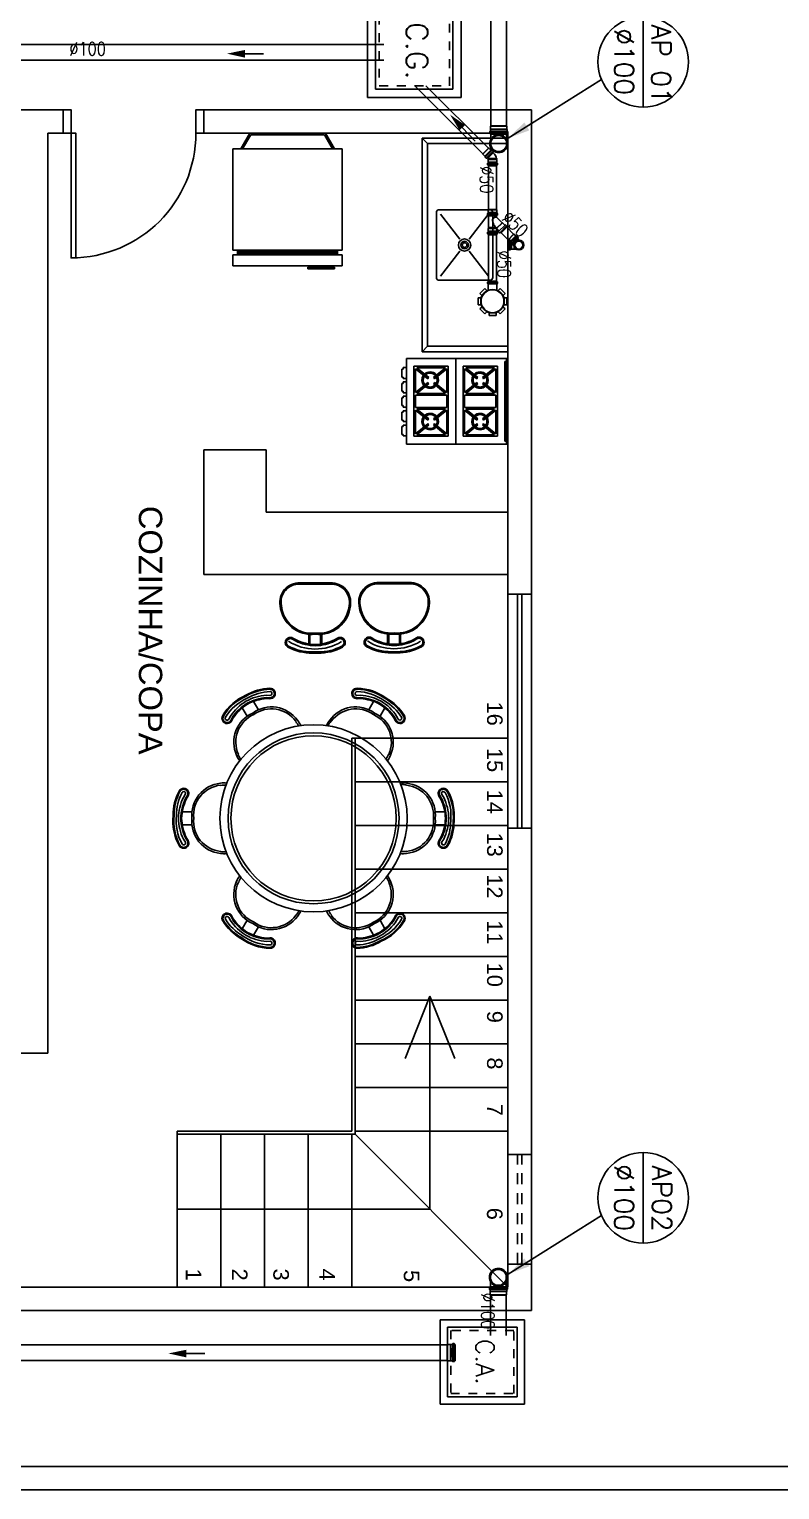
# Model space of a CAD drawing. Header units: millimetres. Extents: x 5512 to 5596, y 903 to 1082.
# Drawn here: x 5544.85 to 5553.31, y 1055.5 to 1071.98 of the extents above; entities that cross this region are included whole.
import ezdxf
from ezdxf.enums import TextEntityAlignment as Align

# ---------------------------------------------------------------- set-up
doc = ezdxf.new("R2010")
doc.units = ezdxf.units.MM
doc.linetypes.add('HIDDEN', pattern=[0.375, 0.25, -0.125])
doc.linetypes.add('HIDDEN2', pattern=[0.1875, 0.125, -0.0625])
for name, color, linetype in [('0-COTAS', 8, 'Continuous'), ('A-PEN-C', 4, 'Continuous'), ('HIDROGRAFIA', 4, 'Continuous'), ('MOVEIS', 7, 'Continuous'), ('Texto-Tubos', 7, 'Continuous'), ('TigreCad', 3, 'Continuous'), ('Tinterno', 9, 'Continuous'), ('TUBOS_ESGOTO', 5, 'Continuous'), ('TUBULAÇÃO_ESGOTO', 5, 'Continuous')]:
    doc.layers.add(name, color=color, linetype=linetype)
doc.styles.add('CARIMBO_DADOS', font='arial.ttf', dxfattribs={"height": 0.1})
doc.styles.add('R80', font='simplex.shx', dxfattribs={"height": 12})
doc.styles.add('REG60', font='romans.shx', dxfattribs={"width": 0.8, "height": 0.15})
doc.styles.add('ROMANS', font='romans__.ttf', dxfattribs={"height": 0.1})

# ---------------------------------------------------------------- blocks, each defined once
blk = doc.blocks.new('MESA2')
at = {"layer": 'MOVEIS'}
for p, q in [((-0.0418, 0.7797), (-0.0418, 0.8415)), ((0.0418, 0.7797), (0.0418, 0.8415)), ((-0.6961, 0.3536), (-0.7497, 0.3846)), ((-0.6543, 0.426), (-0.7079, 0.457)), ((0.6543, 0.426), (0.7079, 0.457)), ((0.6961, 0.3536), (0.7497, 0.3846)), ((-0.6961, -0.3536), (-0.7497, -0.3846)), ((0.6961, -0.3536), (0.7497, -0.3846)), ((-0.6543, -0.426), (-0.7079, -0.457)), ((0.6543, -0.426), (0.7079, -0.457)), ((-0.0418, -0.7797), (-0.0418, -0.8415)), ((0.0418, -0.7797), (0.0418, -0.8415))]:
    blk.add_line(p, q, dxfattribs=at)
for points in [[(0.1401, 0.8049, 1.05486), (0.175, 0.8616, 0.155268), (-0.0182, 0.9003, 0.126461), (-0.175, 0.8616, 1.05486), (-0.1401, 0.8049), (-0.123, 0.8157, -0.10861), (0, 0.8454, -0.10861), (0.123, 0.8157), (0.1426, 0.8034)], [(-0.6271, 0.5238, 1.05486), (-0.6586, 0.5823, 0.155268), (-0.7888, 0.4343, 0.126461), (-0.8336, 0.2792, 1.05486), (-0.7671, 0.2812), (-0.7679, 0.3013, -0.10861), (-0.7321, 0.4227, -0.10861), (-0.6449, 0.5144), (-0.6244, 0.5252)], [(0.7671, 0.2812, 1.05486), (0.8336, 0.2792, 0.155268), (0.7705, 0.4659, 0.126461), (0.6586, 0.5823, 1.05486), (0.6271, 0.5238), (0.6449, 0.5144, -0.10861), (0.7321, 0.4227, -0.10861), (0.7679, 0.3013), (0.767, 0.2782)], [(-0.7671, -0.2812, 1.05486), (-0.8336, -0.2792, 0.155268), (-0.7705, -0.4659, 0.126461), (-0.6586, -0.5823, 1.05486), (-0.6271, -0.5238), (-0.6449, -0.5144, -0.10861), (-0.7321, -0.4227, -0.10861), (-0.7679, -0.3013), (-0.767, -0.2782)], [(0.6271, -0.5238, 1.05486), (0.6586, -0.5823, 0.155268), (0.7888, -0.4343, 0.126461), (0.8336, -0.2792, 1.05486), (0.7671, -0.2812), (0.7679, -0.3013, -0.10861), (0.7321, -0.4227, -0.10861), (0.6449, -0.5144), (0.6244, -0.5252)], [(-0.1401, -0.8049, 1.05486), (-0.175, -0.8616, 0.155268), (0.0182, -0.9003, 0.126461), (0.175, -0.8616, 1.05486), (0.1401, -0.8049), (0.123, -0.8157, -0.10861), (0, -0.8454, -0.10861), (-0.123, -0.8157), (-0.1426, -0.8034)]]:
    blk.add_lwpolyline(points, format="xyb", dxfattribs=at)
for points in [[(0.1456, 0.8085, 1.00688), (0.1721, 0.8563, 0.155572), (-0.0179, 0.8943, 0.126733), (-0.1722, 0.8563, 1.05699), (-0.1434, 0.8099), (-0.1259, 0.8209, -0.108986), (0, 0.8514, -0.108986), (0.1259, 0.8209)], [(0.1534, 0.8216, 0.996324), (0.1648, 0.843, 0.156413), (-0.0172, 0.879, 0.127467), (-0.1649, 0.8429, 1.068465), (-0.1519, 0.8226), (-0.1334, 0.8342, -0.109896), (0, 0.8666, -0.109896), (0.1334, 0.8342)], [(-0.6273, 0.5304, 1.00688), (-0.6555, 0.5772, 0.155572), (-0.7835, 0.4316, 0.126733), (-0.8277, 0.2791, 1.05699), (-0.7731, 0.2808), (-0.7739, 0.3014, -0.108986), (-0.7373, 0.4257, -0.108986), (-0.6479, 0.5195)], [(-0.6349, 0.5436, 0.996324), (-0.6476, 0.5642, 0.156413), (-0.7699, 0.4247, 0.127467), (-0.8124, 0.2787, 1.068465), (-0.7883, 0.2798), (-0.7891, 0.3016, -0.109896), (-0.7505, 0.4333, -0.109896), (-0.6558, 0.5326)], [(0.773, 0.2781, 1.00688), (0.8277, 0.2791, 0.155572), (0.7655, 0.4627, 0.126733), (0.6555, 0.5773, 1.05699), (0.6297, 0.5291), (0.6479, 0.5195, -0.108986), (0.7373, 0.4257, -0.108986), (0.7739, 0.3014)], [(0.7882, 0.278, 0.996324), (0.8124, 0.2788, 0.156413), (0.7527, 0.4544, 0.127467), (0.6475, 0.5643, 1.068465), (0.6364, 0.5428), (0.6558, 0.5326, -0.109896), (0.7505, 0.4333, -0.109896), (0.7891, 0.3016)], [(-0.773, -0.2781, 1.00688), (-0.8277, -0.2791, 0.155572), (-0.7655, -0.4627, 0.126733), (-0.6555, -0.5773, 1.05699), (-0.6297, -0.5291), (-0.6479, -0.5195, -0.108986), (-0.7373, -0.4257, -0.108986), (-0.7739, -0.3014)], [(-0.7882, -0.278, 0.996324), (-0.8124, -0.2788, 0.156413), (-0.7527, -0.4544, 0.127467), (-0.6475, -0.5643, 1.068465), (-0.6364, -0.5428), (-0.6558, -0.5326, -0.109896), (-0.7505, -0.4333, -0.109896), (-0.7891, -0.3016)], [(0.6273, -0.5304, 1.00688), (0.6555, -0.5772, 0.155572), (0.7835, -0.4316, 0.126733), (0.8277, -0.2791, 1.05699), (0.7731, -0.2808), (0.7739, -0.3014, -0.108986), (0.7373, -0.4257, -0.108986), (0.6479, -0.5195)], [(0.6349, -0.5436, 0.996324), (0.6476, -0.5642, 0.156413), (0.7699, -0.4247, 0.127467), (0.8124, -0.2787, 1.068465), (0.7883, -0.2798), (0.7891, -0.3016, -0.109896), (0.7505, -0.4333, -0.109896), (0.6558, -0.5326)], [(-0.1456, -0.8085, 1.00688), (-0.1721, -0.8563, 0.155572), (0.0179, -0.8943, 0.126733), (0.1722, -0.8563, 1.05699), (0.1434, -0.8099), (0.1259, -0.8209, -0.108986), (0, -0.8514, -0.108986), (-0.1259, -0.8209)], [(-0.1534, -0.8216, 0.996324), (-0.1648, -0.843, 0.156413), (0.0172, -0.879, 0.127467), (0.1649, -0.8429, 1.068465), (0.1519, -0.8226), (0.1334, -0.8342, -0.109896), (0, -0.8666, -0.109896), (-0.1334, -0.8342)]]:
    blk.add_lwpolyline(points, format="xyb", close=True, dxfattribs=at)
for radius in [0.6, 0.5481, 0.5297]:
    blk.add_circle((0, 0), radius, dxfattribs=at)
for centre, radius, start, end in [((-0.0213, 0.576), 0.2047, 84.01851, 174.18906), ((-0.0197, 0.5751), 0.1939, 84.38193, 173.9852), ((0.019, 0.5747), 0.1944, 6.1053, 95.8465), ((0.0213, 0.576), 0.2047, 5.81094, 95.98149), ((-0.1025, 0.574), 0.1246, 169.51205, 188.36322), ((-0.1025, 0.574), 0.1101, 169.51205, 188.36322), ((0.1025, 0.574), 0.1134, 351.63678, 10.48795), ((0.1025, 0.574), 0.1246, 351.63678, 10.48795), ((-0.4881, 0.3065), 0.2047, 65.81094, 155.98149), ((-0.4882, 0.3039), 0.1944, 66.1053, 155.8465), ((-0.4459, 0.3758), 0.1134, 51.63678, 70.48795), ((-0.4459, 0.3758), 0.1246, 51.63678, 70.48795), ((0.4459, 0.3758), 0.1246, 109.51205, 128.36322), ((0.4459, 0.3758), 0.1101, 109.51205, 128.36322), ((0.4881, 0.3065), 0.2047, 24.01851, 114.18906), ((0.4882, 0.3047), 0.1939, 24.38193, 113.9852), ((-0.5095, 0.2695), 0.2047, 144.01851, 234.18906), ((-0.5079, 0.2705), 0.1939, 144.38193, 233.9852), ((0.5073, 0.2709), 0.1944, 306.1053, 35.8465), ((0.5095, 0.2695), 0.2047, 305.81094, 35.98149), ((-0.5484, 0.1982), 0.1246, 229.51205, 248.36322), ((-0.5484, 0.1982), 0.1101, 229.51205, 248.36322), ((0.5484, 0.1982), 0.1134, 291.63678, 310.48795), ((0.5484, 0.1982), 0.1246, 291.63678, 310.48795), ((-0.5484, -0.1982), 0.1246, 111.63678, 130.48795), ((-0.5484, -0.1982), 0.1134, 111.63678, 130.48795), ((0.5484, -0.1982), 0.1246, 49.51205, 68.36322), ((-0.5095, -0.2695), 0.2047, 125.81094, 215.98149), ((-0.5073, -0.2709), 0.1944, 126.1053, 215.8465), ((0.5484, -0.1982), 0.1101, 49.51205, 68.36322), ((0.5079, -0.2705), 0.1939, 324.38193, 53.9852), ((0.5095, -0.2695), 0.2047, 324.01851, 54.18906), ((-0.4881, -0.3065), 0.2047, 204.01851, 294.18906), ((-0.4882, -0.3047), 0.1939, 204.38193, 293.9852), ((-0.4459, -0.3758), 0.1101, 289.51205, 308.36322), ((0.4459, -0.3758), 0.1134, 231.63678, 250.48795), ((0.4881, -0.3065), 0.2047, 245.81094, 335.98149), ((0.4882, -0.3039), 0.1944, 246.1053, 335.8465), ((-0.4459, -0.3758), 0.1246, 289.51205, 308.36322), ((-0.1025, -0.574), 0.1246, 171.63678, 190.48795), ((-0.1025, -0.574), 0.1134, 171.63678, 190.48795), ((0.1025, -0.574), 0.1101, 349.51205, 8.36322), ((0.1025, -0.574), 0.1246, 349.51205, 8.36322), ((0.4459, -0.3758), 0.1246, 231.63678, 250.48795), ((-0.0213, -0.576), 0.2047, 185.81094, 275.98149), ((-0.019, -0.5747), 0.1944, 186.1053, 275.8465), ((0.0213, -0.576), 0.2047, 264.01851, 354.18906), ((0.0197, -0.5751), 0.1939, 264.38193, 353.9852)]:
    blk.add_arc(centre, radius, start, end, dxfattribs=at)
blk = doc.blocks.new('CADEIRA1')
at = {"layer": 'MOVEIS'}
for p, q in [((-0.0418, 0.1206), (-0.0418, 0.0587)), ((-0.0343, 0.1206), (-0.0343, 0.0587)), ((0.0338, 0.1206), (0.0338, 0.0587)), ((0.0418, 0.1206), (0.0418, 0.0587))]:
    blk.add_line(p, q, dxfattribs=at)
for points in [[(-0.225, 0.3036, 0.415086), (0, 0.1207, 0.415086), (0.225, 0.3036, 0.481436), (0.0974, 0.4507), (-0.0974, 0.4507, 0.481436)], [(-0.2173, 0.3047, 0.416783), (0, 0.1285, 0.416783), (0.2173, 0.3047, 0.482687), (0.0976, 0.4429), (-0.0976, 0.4429, 0.482687)], [(0, 0.0076), (-0.0183, 0.0076, -0.126472), (-0.1714, 0.0454, -1.005346), (-0.1465, 0.0903), (-0.1267, 0.0779, 0.10909), (0, 0.0472, 0.10909), (0.1267, 0.0779), (0.1465, 0.0903, -1.005346), (0.1714, 0.0454, -0.126472), (0.0183, 0.0076)]]:
    blk.add_lwpolyline(points, format="xyb", close=True, dxfattribs=at)
blk.add_lwpolyline([(0.0176, 0), (-0.0182, 0, -0.126461), (-0.175, 0.0387, -1.008866), (-0.1426, 0.0969), (-0.123, 0.0846, 0.10861), (0, 0.0549, 0.10861), (0.123, 0.0846), (0.1426, 0.0969, -1.008866), (0.175, 0.0387, -0.126461), (0.0182, 0), (-0.0176, 0)], format="xyb", dxfattribs=at)
blk.add_arc((-0.0005, 0.349), 0.3226, 238.46014, 302.25897, dxfattribs=at)
blk = doc.blocks.new('GELADEIR')
at = {"layer": 'MOVEIS'}
for p, q in [((-0.3, -0.1), (-0.2423, 0)), ((0.2423, 0), (-0.2423, 0)), ((0.3, -0.1), (0.2423, 0)), ((-0.2885, -0.1), (-0.2365, -0.01)), ((0.2365, -0.01), (-0.2365, -0.01)), ((0.2885, -0.1), (0.2365, -0.01)), ((-0.35, -0.1), (-0.35, -0.75)), ((0.35, -0.1), (-0.35, -0.1)), ((0.35, -0.1), (0.35, -0.75)), ((0.35, -0.75), (-0.35, -0.75)), ((0.35, -0.78), (-0.35, -0.78)), ((-0.35, -0.78), (-0.35, -0.85)), ((-0.32, -0.75), (-0.32, -0.78)), ((0.32, -0.76), (-0.32, -0.76)), ((0.32, -0.77), (-0.32, -0.77)), ((0.32, -0.75), (0.32, -0.78)), ((0.35, -0.78), (0.35, -0.85)), ((0.35, -0.85), (-0.35, -0.85)), ((-0.3, -0.86), (-0.3, -0.87)), ((-0.13, -0.86), (-0.3, -0.86)), ((-0.13, -0.87), (-0.3, -0.87)), ((-0.29, -0.85), (-0.29, -0.86)), ((-0.14, -0.85), (-0.14, -0.86)), ((-0.13, -0.86), (-0.13, -0.87))]:
    blk.add_line(p, q, dxfattribs=at)
blk = doc.blocks.new('FOGAO4')
at = {"layer": 'MOVEIS'}
for p, q in [((0, 0), (0, -0.65)), ((0.55, 0), (0, 0)), ((0.55, -0.65), (0.55, 0)), ((0.55, -0.01), (0, -0.01)), ((0.02, -0.01), (0.02, -0.02)), ((0.53, -0.02), (0.02, -0.02)), ((0.05, -0.0675), (0.05, -0.2875)), ((0.5, -0.0675), (0.05, -0.0675)), ((0.06, -0.0854), (0.06, -0.2696)), ((0.1235, -0.1623), (0.06, -0.0854)), ((0.1312, -0.156), (0.0665, -0.0775)), ((0.2185, -0.0775), (0.0665, -0.0775)), ((0.2185, -0.0775), (0.1538, -0.156)), ((0.225, -0.0854), (0.1615, -0.1623)), ((0.225, -0.2696), (0.225, -0.0854)), ((0.235, -0.2775), (0.235, -0.0775)), ((0.315, -0.0775), (0.235, -0.0775)), ((0.315, -0.2775), (0.315, -0.0775)), ((0.325, -0.0854), (0.325, -0.2696)), ((0.3885, -0.1623), (0.325, -0.0854)), ((0.3962, -0.156), (0.3315, -0.0775)), ((0.4835, -0.0775), (0.3315, -0.0775)), ((0.4835, -0.0775), (0.4188, -0.156)), ((0.49, -0.0854), (0.4265, -0.1623)), ((0.49, -0.2696), (0.49, -0.0854)), ((0.5, -0.2875), (0.5, -0.0675)), ((0.53, -0.02), (0.53, -0.01)), ((0.1235, -0.1927), (0.06, -0.2696)), ((0.1312, -0.199), (0.0665, -0.2775)), ((0.0665, -0.2775), (0.2185, -0.2775)), ((0.2185, -0.2775), (0.1538, -0.199)), ((0.225, -0.2696), (0.1615, -0.1927)), ((0.235, -0.2775), (0.315, -0.2775)), ((0.3885, -0.1927), (0.325, -0.2696)), ((0.3962, -0.199), (0.3315, -0.2775)), ((0.3315, -0.2775), (0.4835, -0.2775)), ((0.4835, -0.2775), (0.4188, -0.199)), ((0.49, -0.2696), (0.4265, -0.1927)), ((0, -0.335), (0.55, -0.335)), ((0.05, -0.2875), (0.5, -0.2875)), ((0.5, -0.3825), (0.05, -0.3825)), ((0.05, -0.3825), (0.05, -0.6025)), ((0.1235, -0.4773), (0.06, -0.4004)), ((0.06, -0.4004), (0.06, -0.5846)), ((0.1312, -0.471), (0.0665, -0.3925)), ((0.2185, -0.3925), (0.0665, -0.3925)), ((0.2185, -0.3925), (0.1538, -0.471)), ((0.225, -0.4004), (0.1615, -0.4773)), ((0.225, -0.5846), (0.225, -0.4004)), ((0.315, -0.3925), (0.235, -0.3925)), ((0.235, -0.5925), (0.235, -0.3925)), ((0.315, -0.5925), (0.315, -0.3925)), ((0.3885, -0.4773), (0.325, -0.4004)), ((0.325, -0.4004), (0.325, -0.5846)), ((0.3962, -0.471), (0.3315, -0.3925)), ((0.4835, -0.3925), (0.3315, -0.3925)), ((0.4835, -0.3925), (0.4188, -0.471)), ((0.49, -0.4004), (0.4265, -0.4773)), ((0.49, -0.5846), (0.49, -0.4004)), ((0.5, -0.6025), (0.5, -0.3825)), ((0.1235, -0.5077), (0.06, -0.5846)), ((0.1312, -0.514), (0.0665, -0.5925)), ((0.2185, -0.5925), (0.1538, -0.514)), ((0.225, -0.5846), (0.1615, -0.5077)), ((0.3885, -0.5077), (0.325, -0.5846)), ((0.3962, -0.514), (0.3315, -0.5925)), ((0.4835, -0.5925), (0.4188, -0.514)), ((0.49, -0.5846), (0.4265, -0.5077)), ((0, -0.65), (0.55, -0.65)), ((0.05, -0.6025), (0.5, -0.6025)), ((0.0526, -0.651), (0.0526, -0.671)), ((0.0665, -0.5925), (0.2185, -0.5925)), ((0.1226, -0.651), (0.1226, -0.671)), ((0.1441, -0.651), (0.1441, -0.671)), ((0.2141, -0.651), (0.2141, -0.671)), ((0.235, -0.5925), (0.315, -0.5925)), ((0.2375, -0.651), (0.2375, -0.671)), ((0.3075, -0.651), (0.3075, -0.671)), ((0.3289, -0.651), (0.3289, -0.671)), ((0.3315, -0.5925), (0.4835, -0.5925)), ((0.3989, -0.651), (0.3989, -0.671)), ((0.4204, -0.651), (0.4204, -0.671)), ((0.4904, -0.651), (0.4904, -0.671)), ((0.0526, -0.671), (0.0626, -0.671)), ((0.0626, -0.671), (0.0626, -0.681)), ((0.0626, -0.681), (0.1126, -0.681)), ((0.1126, -0.671), (0.1126, -0.681)), ((0.1126, -0.671), (0.1226, -0.671)), ((0.1441, -0.671), (0.1541, -0.671)), ((0.1541, -0.671), (0.1541, -0.681)), ((0.1541, -0.681), (0.2041, -0.681)), ((0.2041, -0.671), (0.2141, -0.671)), ((0.2041, -0.671), (0.2041, -0.681)), ((0.2375, -0.671), (0.2475, -0.671)), ((0.2475, -0.671), (0.2475, -0.681)), ((0.2475, -0.681), (0.2975, -0.681)), ((0.2975, -0.671), (0.3075, -0.671)), ((0.2975, -0.671), (0.2975, -0.681)), ((0.3289, -0.671), (0.3389, -0.671)), ((0.3389, -0.671), (0.3389, -0.681)), ((0.3389, -0.681), (0.3889, -0.681)), ((0.3889, -0.671), (0.3989, -0.671)), ((0.3889, -0.671), (0.3889, -0.681)), ((0.4204, -0.671), (0.4304, -0.671)), ((0.4304, -0.671), (0.4304, -0.681)), ((0.4304, -0.681), (0.4804, -0.681)), ((0.4804, -0.671), (0.4904, -0.671)), ((0.4804, -0.671), (0.4804, -0.681))]:
    blk.add_line(p, q, dxfattribs=at)
for centre in [(0.0959, -0.169), (0.0959, -0.1816), (0.0996, -0.1574), (0.1067, -0.1476), (0.1275, -0.133), (0.1401, -0.1299), (0.1517, -0.1299), (0.1649, -0.1336), (0.185, -0.151), (0.1911, -0.1625), (0.1932, -0.188), (0.1935, -0.1751), (0.3618, -0.169), (0.3618, -0.1816), (0.3656, -0.1574), (0.3727, -0.1476), (0.3935, -0.133), (0.406, -0.1299), (0.4176, -0.1299), (0.4309, -0.1336), (0.4509, -0.151), (0.4571, -0.1625), (0.4591, -0.188), (0.4595, -0.1751), (0.0976, -0.1931), (0.102, -0.204), (0.1197, -0.221), (0.1302, -0.2261), (0.1431, -0.2275), (0.1554, -0.2268), (0.1663, -0.2231), (0.1819, -0.2105), (0.1894, -0.1996), (0.3635, -0.1931), (0.3679, -0.204), (0.3856, -0.221), (0.3962, -0.2261), (0.4091, -0.2275), (0.4214, -0.2268), (0.4322, -0.2231), (0.4479, -0.2105), (0.4554, -0.1996), (0.1067, -0.467), (0.1275, -0.4524), (0.1401, -0.4493), (0.1517, -0.4493), (0.1649, -0.453), (0.185, -0.4704), (0.3727, -0.467), (0.3935, -0.4524), (0.406, -0.4493), (0.4176, -0.4493), (0.4309, -0.453), (0.4509, -0.4704), (0.0959, -0.4884), (0.0959, -0.501), (0.0976, -0.5125), (0.0996, -0.4768), (0.102, -0.5234), (0.1197, -0.5404), (0.1302, -0.5455), (0.1431, -0.5469), (0.1554, -0.5462), (0.1663, -0.5425), (0.1819, -0.5299), (0.1894, -0.519), (0.1911, -0.4819), (0.1932, -0.5074), (0.1935, -0.4945), (0.3618, -0.4884), (0.3618, -0.501), (0.3635, -0.5125), (0.3656, -0.4768), (0.3679, -0.5234), (0.3856, -0.5404), (0.3962, -0.5455), (0.4091, -0.5469), (0.4214, -0.5462), (0.4322, -0.5425), (0.4479, -0.5299), (0.4554, -0.519), (0.4571, -0.4819), (0.4591, -0.5074), (0.4595, -0.4945)]:
    blk.add_circle(centre, 0.00272, dxfattribs=at)
for centre, radius, start, end in [((0.1447, -0.179), 0.0526, 135.76349, 222.10912), ((0.1447, -0.179), 0.0445, 136.90402, 220.5735), ((0.1447, -0.179), 0.0526, 58.84562, 124.84584), ((0.1447, -0.179), 0.0445, 60.38124, 123.99307), ((0.1425, -0.1775), 0.0243, 117.65303, 141.39223), ((0.1425, -0.1775), 0.0243, 38.60777, 62.34697), ((0.1447, -0.179), 0.0445, 315.05219, 47.44862), ((0.1447, -0.179), 0.0526, 314.19942, 47.91492), ((0.4106, -0.179), 0.0526, 135.76349, 222.10912), ((0.4106, -0.179), 0.0445, 136.90402, 220.5735), ((0.4106, -0.179), 0.0526, 58.84562, 124.84584), ((0.4106, -0.179), 0.0445, 60.38124, 123.99307), ((0.4075, -0.1775), 0.0243, 117.65303, 141.39223), ((0.4075, -0.1775), 0.0243, 38.60777, 62.34697), ((0.4106, -0.179), 0.0445, 315.05219, 47.44862), ((0.4106, -0.179), 0.0526, 314.19942, 47.91492), ((0.1447, -0.179), 0.0526, 233.03982, 303.28177), ((0.1447, -0.179), 0.0445, 233.50612, 302.14124), ((0.1425, -0.1775), 0.0243, 218.60777, 242.34697), ((0.1425, -0.1775), 0.0243, 297.65303, 321.39223), ((0.4106, -0.179), 0.0526, 233.03982, 303.28177), ((0.4106, -0.179), 0.0445, 233.50612, 302.14124), ((0.4075, -0.1775), 0.0243, 218.60777, 242.34697), ((0.4075, -0.1775), 0.0243, 297.65303, 321.39223), ((0.1447, -0.4984), 0.0526, 135.76349, 222.10912), ((0.1447, -0.4984), 0.0445, 136.90402, 220.5735), ((0.1447, -0.4984), 0.0526, 58.84562, 124.84584), ((0.1447, -0.4984), 0.0445, 60.38124, 123.99307), ((0.1447, -0.4984), 0.0445, 315.05219, 47.44862), ((0.1447, -0.4984), 0.0526, 314.19942, 47.91492), ((0.4106, -0.4984), 0.0526, 135.76349, 222.10912), ((0.4106, -0.4984), 0.0445, 136.90402, 220.5735), ((0.4106, -0.4984), 0.0526, 58.84562, 124.84584), ((0.4106, -0.4984), 0.0445, 60.38124, 123.99307), ((0.4106, -0.4984), 0.0445, 315.05219, 47.44862), ((0.4106, -0.4984), 0.0526, 314.19942, 47.91492), ((0.1447, -0.4984), 0.0526, 233.03982, 303.28177), ((0.1447, -0.4984), 0.0445, 233.50612, 302.14124), ((0.1425, -0.4925), 0.0243, 117.65303, 141.39223), ((0.1425, -0.4925), 0.0243, 218.60777, 242.34697), ((0.1425, -0.4925), 0.0243, 38.60777, 62.34697), ((0.1425, -0.4925), 0.0243, 297.65303, 321.39223), ((0.4106, -0.4984), 0.0526, 233.03982, 303.28177), ((0.4106, -0.4984), 0.0445, 233.50612, 302.14124), ((0.4075, -0.4925), 0.0243, 117.65303, 141.39223), ((0.4075, -0.4925), 0.0243, 218.60777, 242.34697), ((0.4075, -0.4925), 0.0243, 38.60777, 62.34697), ((0.4075, -0.4925), 0.0243, 297.65303, 321.39223)]:
    blk.add_arc(centre, radius, start, end, dxfattribs=at)
blk = doc.blocks.new('_cxgordu')
for p, q in [((40, 40), (-40, 40)), ((-40, 40), (-40, -40)), ((40, -40), (40, 40)), ((-40, -40), (40, -40))]:
    blk.add_line(p, q)
at = {"color": 1, "linetype": 'Continuous', "ltscale": 0.5}
for p, q in [((33, 33), (-33, 33)), ((-33, 33), (-33, -33)), ((33, -33), (33, 33)), ((-33, -33), (33, -33))]:
    blk.add_line(p, q, dxfattribs=at)
at = {"color": 1, "linetype": 'HIDDEN', "ltscale": 0.5}
for p, q in [((30, 30), (-30, 30)), ((-30, 30), (-30, -30)), ((30, -30), (30, 30)), ((-30, -30), (30, -30))]:
    blk.add_line(p, q, dxfattribs=at)
at = {"style": 'R80'}
blk.add_text('C.G.', height=18.48, dxfattribs=at).set_placement((-24.3, -6.9))
blk = doc.blocks.new('j9n50d')
at = {"layer": 'TigreCad'}
for p, q in [((28.5, 25.4), (0, 25.4)), ((30.3, 27.2), (28.5, 25.4)), ((30.3, -27.1), (30.3, 27.2)), ((47.1, 27.2), (30.3, 27.2)), ((47.3, 27.4), (47.1, 27.2)), ((47.1, -27.1), (47.1, 27.2)), ((51.9, 27.4), (47.3, 27.4)), ((53.2, 30.9), (52.9, 28.3)), ((53.4, 30.8), (53.4, -30.8)), ((62.9, 31.8), (54.2, 31.8)), ((62.9, 30.8), (62.9, -30.8)), ((63.9, 31.1), (64.7, 28.1)), ((70, 27.4), (65.6, 27.4)), ((70, 27.4), (70, -27.4)), ((28.5, -25.3), (0, -25.3)), ((30.3, -27.1), (28.5, -25.3)), ((47.1, -27.1), (30.3, -27.1)), ((47.3, -27.4), (47.1, -27.1)), ((51.9, -27.4), (47.3, -27.4)), ((53.2, -30.9), (52.9, -28.3)), ((62.9, -31.8), (54.2, -31.8)), ((63.9, -31.1), (64.7, -28.1)), ((70, -27.4), (65.6, -27.4))]:
    blk.add_line(p, q, dxfattribs=at)
for centre, radius, start, end in [((0, 0), 25.4, 90, 270), ((51.9, 28.4), 1, 270, 355), ((54.2, 30.8), 1, 90, 175), ((62.9, 30.8), 1, 15, 90), ((65.6, 28.4), 1, 195, 270), ((51.9, -28.4), 1, 5, 90), ((54.2, -30.8), 1, 185, 270), ((62.9, -30.8), 1, 270, 345), ((65.6, -28.4), 1, 90, 165)]:
    blk.add_arc(centre, radius, start, end, dxfattribs=at)
at = {"layer": 'Tinterno'}
for p, q in [((28.5, -25.3), (28.5, 25.4)), ((47.3, -27.4), (47.3, 27.4)), ((52.9, 27.4), (52.9, -27.4)), ((64.9, 27.4), (64.9, -27.4))]:
    blk.add_line(p, q, dxfattribs=at)
blk = doc.blocks.new('26276942p')
at = {"layer": 'TigreCad'}
for p, q in [((55.7, 25.3), (-17.5, 25.3)), ((55.7, 25.3), (55.8, 26.8)), ((55.7, 25.3), (55.7, -22.7)), ((58.7, 26.8), (55.8, 26.8)), ((58.9, 25.3), (58.7, 26.8)), ((58.9, 25.3), (58.9, -25.3)), ((61.5, 25.3), (58.9, 25.3)), ((63.3, 27.1), (61.5, 25.3)), ((63.3, -26.1), (63.3, 27.1)), ((80.1, 27.1), (63.3, 27.1)), ((80.3, 27.3), (80.1, 27.1)), ((80.3, -27.4), (80.3, 27.3)), ((84.9, 27.3), (80.3, 27.3)), ((86.2, 30.9), (85.9, 28.3)), ((86.4, 30.8), (86.4, -30.8)), ((95.9, 31.8), (87.2, 31.8)), ((95.9, 30.8), (95.9, -30.8)), ((96.9, 31.1), (97.7, 28.1)), ((103, 27.3), (98.6, 27.3)), ((103, 27.3), (103, -27.4)), ((-11.1, -25.3), (-17.5, -25.3)), ((25.5, -61.4), (-10.1, -25.8)), ((25.5, -64.2), (63.5, -26.3)), ((25.5, -64.2), (25.5, -61.4)), ((40.7, -79.4), (25.5, -64.2)), ((39.1, -82.8), (40.8, -80.7)), ((45.3, -90.3), (39.1, -84.1)), ((82.9, -39.3), (39.3, -82.9)), ((46.5, -90.5), (49.2, -88.9)), ((88.6, -49.9), (49.9, -88.6)), ((53.5, -92.2), (50.4, -89.1)), ((92.2, -53.5), (53.5, -92.2)), ((58.9, -25.3), (55.7, -22.7)), ((79.4, -40.7), (67.5, -28.9)), ((80.1, -27.1), (68.2, -27.1)), ((80.3, -27.4), (80.1, -27.1)), ((84.9, -27.4), (80.3, -27.4)), ((82.8, -39.1), (80.7, -40.8)), ((90.3, -45.3), (84.1, -39.1)), ((86.2, -30.9), (85.9, -28.3)), ((95.9, -31.8), (87.2, -31.8)), ((90.5, -46.5), (88.9, -49.2)), ((92.2, -53.5), (89.1, -50.4)), ((96.9, -31.1), (97.7, -28.1)), ((103, -27.4), (98.6, -27.4))]:
    blk.add_line(p, q, dxfattribs=at)
for points in [[(0.6, -1.3, -0.153495), (4.7, 0.2, -0.085604), (21.8, -2.1, -0.043194), (39.4, -9.3, -0.022416), (55.7, -20.8, -0.009739)], [(-11.3, -25.3, -0.086386), (-9.5, -16.9, -0.063763), (-4.1, -7.1, -0.026182), (0.6, -1.3, -0.049941)], [(58.9, -23.3, -0.003371), (61.2, -25.2, -0.009739), (67.2, -28.1, -0.042942)]]:
    blk.add_lwpolyline(points, format="xyb", dxfattribs=at)
for centre, radius, start, end in [((84.9, 28.3), 1, 270, 355), ((87.2, 30.8), 1, 90, 175), ((95.9, 30.8), 1, 15, 90), ((98.6, 28.3), 1, 195, 270), ((-11.1, -26.8), 1.5, 45, 90), ((39.8, -83.4), 1, 140, 225), ((40, -80.1), 1, 320, 45), ((46, -89.6), 1, 225, 300), ((49.7, -89.8), 1, 45, 120), ((68.2, -28.1), 1, 90, 225), ((80.1, -40), 1, 225, 310), ((83.4, -39.8), 1, 45, 130), ((84.9, -28.4), 1, 5, 90), ((87.2, -30.8), 1, 185, 270), ((89.8, -49.7), 1, 150, 225), ((89.6, -46), 1, 330, 45), ((95.9, -30.8), 1, 270, 345), ((98.6, -28.4), 1, 90, 165)]:
    blk.add_arc(centre, radius, start, end, dxfattribs=at)
at = {"layer": 'Tinterno'}
for p, q in [((-17.5, 25.3), (-17.5, -25.3)), ((55.8, 26.8), (55.8, -22.8)), ((58.7, 26.8), (58.7, -25.2)), ((61.5, -25.3), (61.5, 25.3)), ((80.1, -27.1), (80.1, 27.1)), ((85.9, 27.3), (85.9, -27.4)), ((97.9, 27.3), (97.9, -27.4)), ((61.6, -25.4), (25.5, -61.4)), ((80, -41.4), (41.4, -80)), ((89.6, -46), (46, -89.6))]:
    blk.add_line(p, q, dxfattribs=at)
blk = doc.blocks.new('j9n50s')
at = {"layer": 'TigreCad'}
for p, q in [((19.2, 25.4), (30.3, 25.4)), ((19.2, -25.4), (30.3, -25.4))]:
    blk.add_line(p, q, dxfattribs=at)
for radius in [31.8, 27.4]:
    blk.add_circle((0, 0), radius, dxfattribs=at)
at = {"layer": 'Tinterno'}
for p, q in [((30.3, 25.4), (30.3, 9.7)), ((30.3, -9.7), (30.3, -25.4))]:
    blk.add_line(p, q, dxfattribs=at)
blk.add_circle((0, 0), 25.6, dxfattribs=at)
blk = doc.blocks.new('11030602p')
at = {"layer": 'TigreCad'}
for p, q in [((0, 27.3), (4.4, 27.3)), ((0, -27.3), (0, 27.3)), ((6.1, 31.1), (5.3, 28.1)), ((7.1, 31.8), (15.8, 31.8)), ((7.1, -30.8), (7.1, 30.8)), ((15.8, -30.8), (15.8, 30.8)), ((16.8, 30.9), (17.1, 28.3)), ((18.1, 27.3), (22.7, 27.3)), ((22.7, 27.3), (23, 27.1)), ((39.7, 27.1), (23, 27.1)), ((39.7, 27.1), (41.5, 25.3)), ((41.5, -25.4), (41.5, 25.3)), ((0, -27.3), (4.4, -27.3)), ((6.1, -31.1), (5.3, -28.1)), ((7.1, -31.8), (15.8, -31.8)), ((16.8, -30.9), (17.1, -28.3)), ((18.1, -27.3), (22.7, -27.3)), ((22.7, -27.3), (23, -27.1)), ((39.7, -27.1), (23, -27.1)), ((39.7, -27.1), (41.5, -25.4))]:
    blk.add_line(p, q, dxfattribs=at)
for centre, start, end in [((4.4, 28.4), 270, 345), ((7.1, 30.8), 90, 165), ((15.8, 30.8), 5, 90), ((18.1, 28.4), 185, 270), ((4.4, -28.3), 15, 90), ((7.1, -30.8), 195, 270), ((15.8, -30.8), 270, 355), ((18.1, -28.3), 90, 175)]:
    blk.add_arc(centre, 1, start, end, dxfattribs=at)
at = {"layer": 'Tinterno'}
for p, q in [((5.1, -27.3), (5.1, 27.3)), ((17.1, -27.3), (17.1, 27.3)), ((22.7, 27.3), (22.7, -27.3)), ((23, -27.1), (23, 27.1)), ((39.7, 27.1), (39.7, -27.1))]:
    blk.add_line(p, q, dxfattribs=at)
blk = doc.blocks.new('27150012p')
at = {"layer": 'TigreCad'}
for p, q in [((-91.5, -22.5), (-91.5, 22.5)), ((-91.5, 22.5), (-72.1, 22.5)), ((-80.6, 48.8), (-48.8, 80.6)), ((-80.6, 48.8), (-66.9, 35.1)), ((-48.8, 80.6), (-35.1, 66.9)), ((-22.5, 91.5), (-22.5, 72.1)), ((-22.5, 91.5), (22.5, 91.5)), ((22.5, 91.5), (22.5, 72.1)), ((48.8, 80.6), (35.1, 66.9)), ((48.8, 80.6), (80.6, 48.8)), ((80.6, 48.8), (66.9, 35.1)), ((111.4, 27.4), (70.4, 27.4)), ((112.7, 30.9), (112.4, 28.3)), ((122.4, 31.8), (113.7, 31.8)), ((113.7, 30.8), (113.7, -30.8)), ((122.4, 30.8), (122.4, -30.8)), ((123.4, 31.1), (124.2, 28.1)), ((129.5, 27.4), (125.1, 27.4)), ((129.5, 27.4), (129.5, -27.4)), ((-91.5, -22.5), (-72.1, -22.5)), ((-80.6, -48.8), (-66.9, -35.1)), ((-48.8, -80.6), (-80.6, -48.8)), ((-48.8, -80.6), (-35.1, -66.9)), ((-22.5, -91.5), (-22.5, -72.1)), ((22.5, -91.5), (-22.5, -91.5)), ((22.5, -91.5), (22.5, -72.1)), ((48.8, -80.6), (35.1, -66.9)), ((80.6, -48.8), (48.8, -80.6)), ((80.6, -48.8), (66.9, -35.1)), ((111.4, -27.4), (70.4, -27.4)), ((112.7, -30.9), (112.4, -28.3)), ((122.4, -31.8), (113.7, -31.8)), ((123.4, -31.1), (124.2, -28.1)), ((129.5, -27.4), (125.1, -27.4))]:
    blk.add_line(p, q, dxfattribs=at)
blk.add_circle((0, 0), 75.5, dxfattribs=at)
for centre, start, end in [((111.4, 28.4), 270, 355), ((113.7, 30.8), 90, 175), ((122.4, 30.8), 15, 90), ((125.1, 28.4), 195, 270), ((111.4, -28.4), 5, 90), ((113.7, -30.8), 185, 270), ((122.4, -30.8), 270, 345), ((125.1, -28.4), 90, 165)]:
    blk.add_arc(centre, 1, start, end, dxfattribs=at)
at = {"layer": 'Tinterno'}
for p, q in [((112.4, 27.4), (112.4, -27.4)), ((124.4, 27.4), (124.4, -27.4))]:
    blk.add_line(p, q, dxfattribs=at)
blk.add_circle((0, 0), 73.5, dxfattribs=at)
blk = doc.blocks.new('j4n50p')
at = {"layer": 'TigreCad'}
for p, q in [((-23.7, 12.2), (-32.5, 3.4)), ((3.3, 25.3), (3.4, 26.8)), ((6.3, 26.8), (3.4, 26.8)), ((3.4, 26.8), (3.4, -29.6)), ((6.5, 25.3), (6.3, 26.8)), ((6.3, 26.8), (6.3, -26.7)), ((9.1, 25.3), (6.5, 25.3)), ((10.9, 27.1), (9.1, 25.3)), ((27.7, 27.1), (10.9, 27.1)), ((10.9, 27.1), (10.9, -27.2)), ((27.9, 27.3), (27.7, 27.1)), ((32.5, 27.3), (27.9, 27.3)), ((33.8, 30.9), (33.5, 28.3)), ((34, 30.8), (34, -30.8)), ((43.5, 31.8), (34.8, 31.8)), ((43.5, 30.8), (43.5, -30.8)), ((44.5, 31.1), (45.3, 28.1)), ((50.6, 27.3), (46.2, 27.3)), ((50.6, 27.3), (50.6, -27.4)), ((3.4, -29.6), (3.3, -32.4)), ((6.3, -26.7), (3.4, -29.6)), ((9.1, -26.8), (3.4, -32.5)), ((6.3, -26.7), (6.5, -29.4)), ((10.9, -27.2), (10.5, -26.8)), ((27.7, -27.2), (10.9, -27.2)), ((27.9, -27.4), (27.7, -27.2)), ((32.5, -27.4), (27.9, -27.4)), ((33.8, -30.9), (33.5, -28.3)), ((43.5, -31.8), (34.8, -31.8)), ((44.5, -31.1), (45.3, -28.1)), ((50.6, -27.4), (46.2, -27.4))]:
    blk.add_line(p, q, dxfattribs=at)
for centre, radius, start, end in [((9.5, -21.6), 47.3, 97.60229, 134.55576), ((32.5, 28.3), 1, 270, 355), ((34.8, 30.8), 1, 90, 175), ((43.5, 30.8), 1, 15, 90), ((46.2, 28.3), 1, 195, 270), ((9.8, -27.5), 1, 45, 135), ((32.5, -28.4), 1, 5, 90), ((34.8, -30.8), 1, 185, 270), ((43.5, -30.8), 1, 270, 345), ((46.2, -28.4), 1, 90, 165)]:
    blk.add_arc(centre, radius, start, end, dxfattribs=at)
at = {"layer": 'Tinterno'}
for p, q in [((3.4, -32.5), (-32.5, 3.4)), ((3.3, 25.3), (3.3, -32.4)), ((6.5, 25.3), (6.5, -29.4)), ((9.1, 25.3), (9.1, -26.8)), ((27.7, 27.1), (27.7, -27.2)), ((27.9, 27.3), (27.9, -27.4)), ((33.5, 27.3), (33.5, -27.4)), ((45.5, 27.3), (45.5, -27.4))]:
    blk.add_line(p, q, dxfattribs=at)
blk = doc.blocks.new('j9n100s')
at = {"layer": 'TigreCad'}
for p, q in [((27.3, 50.8), (60, 50.8)), ((27.3, -50.8), (60, -50.8))]:
    blk.add_line(p, q, dxfattribs=at)
blk.add_circle((0, 0), 53.2, dxfattribs=at)
for start, end in [(61.78498, 298.21502), (298.21502, 61.78498)]:
    blk.add_arc((0, 0), 57.7, start, end, dxfattribs=at)
at = {"layer": 'Tinterno'}
blk.add_line((60, -50.8), (60, 50.8), dxfattribs=at)
blk.add_circle((0, 0), 51, dxfattribs=at)
blk = doc.blocks.new('11031030p')
at = {"layer": 'TigreCad'}
for p, q in [((0, -53.3), (0, 53.2)), ((0, 53.2), (4.4, 53.2)), ((6.2, 56.9), (5.4, 54)), ((7.2, 57.6), (16.6, 57.6)), ((7.2, -56.7), (7.2, 56.6)), ((16.6, -56.7), (16.6, 56.6)), ((17.6, 56.7), (17.8, 54.2)), ((18.8, 53.2), (30.9, 53.2)), ((30.9, 53.2), (31.2, 53)), ((50.9, 53), (31.2, 53)), ((50.9, 53), (53.1, 50.8)), ((53.1, -50.8), (53.1, 50.8)), ((0, -53.3), (4.4, -53.3)), ((6.2, -56.9), (5.4, -54)), ((7.2, -57.7), (16.6, -57.7)), ((17.6, -56.7), (17.8, -54.2)), ((18.8, -53.3), (30.9, -53.3)), ((30.9, -53.3), (31.2, -53)), ((31.2, -53), (50.9, -53)), ((50.9, -53), (53.1, -50.8))]:
    blk.add_line(p, q, dxfattribs=at)
for centre, start, end in [((4.4, 54.2), 270, 345), ((7.2, 56.6), 90, 165), ((16.6, 56.6), 5, 90), ((18.8, 54.2), 185, 270), ((4.4, -54.2), 15, 90), ((7.2, -56.7), 195, 270), ((16.6, -56.7), 270, 355), ((18.8, -54.2), 90, 175)]:
    blk.add_arc(centre, 1, start, end, dxfattribs=at)
at = {"layer": 'Tinterno'}
for p, q in [((5.2, -53.3), (5.2, 53.2)), ((17.9, -53.3), (17.9, 53.2)), ((30.9, 53.2), (30.9, -53.3)), ((31.2, 53), (31.2, -53)), ((50.9, 53), (50.9, -53))]:
    blk.add_line(p, q, dxfattribs=at)
blk = doc.blocks.new('_cxareia')
for p, q in [((40, 40), (-40, 40)), ((-40, 40), (-40, -40)), ((40, -40), (40, 40)), ((-40, -40), (40, -40))]:
    blk.add_line(p, q)
at = {"color": 1, "linetype": 'Continuous', "ltscale": 0.5}
for p, q in [((33, 33), (-33, 33)), ((-33, 33), (-33, -33)), ((33, -33), (33, 33)), ((-33, -33), (33, -33))]:
    blk.add_line(p, q, dxfattribs=at)
at = {"color": 1, "linetype": 'HIDDEN', "ltscale": 0.5}
for p, q in [((30, 30), (-30, 30)), ((-30, 30), (-30, -30)), ((30, -30), (30, 30)), ((-30, -30), (30, -30))]:
    blk.add_line(p, q, dxfattribs=at)
at = {"style": 'R80'}
blk.add_text('C.A.', height=17.28, dxfattribs=at).set_placement((-22, -6.1))

msp = doc.modelspace()

# ---------------------------------------------------------------- linework, layer by layer
at = {"layer": '0-COTAS'}
for p, q in [((5545.23, 1071.072), (5544.042, 1071.072)), ((5545.23, 1070.808), (5545.23, 1071.072)), ((5550.51, 1071.072), (5546.814, 1071.072)), ((5546.814, 1070.808), (5546.814, 1071.072)), ((5550.51, 1071.072), (5550.51, 1065.605)), ((5545.054, 1070.808), (5545.054, 1060.424)), ((5545.054, 1070.808), (5545.23, 1070.808)), ((5546.814, 1070.808), (5550.246, 1070.808)), ((5549.278, 1068.341), (5549.278, 1070.752)), ((5549.34, 1070.69), (5549.278, 1070.752)), ((5549.278, 1070.752), (5550.246, 1070.752)), ((5549.34, 1068.402), (5549.34, 1070.69)), ((5549.34, 1070.69), (5550.246, 1070.69)), ((5550.246, 1070.808), (5550.246, 1065.605)), ((5549.705, 1069.613), (5549.487, 1069.895)), ((5550.024, 1069.89), (5549.81, 1069.613)), ((5549.705, 1069.477), (5549.487, 1069.195)), ((5550.028, 1069.195), (5549.81, 1069.477)), ((5549.34, 1068.402), (5549.278, 1068.341)), ((5549.34, 1068.402), (5550.246, 1068.402)), ((5549.278, 1068.341), (5550.246, 1068.341)), ((5547.518, 1067.235), (5546.814, 1067.235)), ((5546.814, 1067.235), (5546.814, 1065.827)), ((5547.518, 1067.235), (5547.518, 1066.531)), ((5550.246, 1066.531), (5547.518, 1066.531)), ((5550.246, 1065.827), (5546.814, 1065.827)), ((5550.246, 1065.605), (5550.51, 1065.605)), ((5550.246, 1062.965), (5550.246, 1065.605)), ((5550.352, 1062.965), (5550.352, 1065.605)), ((5550.404, 1062.965), (5550.404, 1065.605)), ((5550.51, 1062.965), (5550.51, 1065.605)), ((5550.246, 1065.432), (5550.246, 1064.343)), ((5548.486, 1063.979), (5548.486, 1059.544)), ((5548.486, 1063.979), (5548.521, 1063.979)), ((5548.521, 1063.979), (5550.246, 1063.979)), ((5548.521, 1063.979), (5548.521, 1059.509)), ((5548.521, 1063.487), (5550.246, 1063.487)), ((5548.521, 1062.994), (5550.246, 1062.994)), ((5550.246, 1062.965), (5550.246, 1059.28)), ((5550.246, 1062.965), (5550.51, 1062.965)), ((5550.51, 1062.965), (5550.51, 1059.28)), ((5548.521, 1062.501), (5550.246, 1062.501)), ((5548.521, 1062.008), (5550.246, 1062.008)), ((5548.521, 1061.515), (5550.246, 1061.515)), ((5548.521, 1061.023), (5550.246, 1061.023)), ((5549.882, 1061.023), (5548.851, 1061.023)), ((5549.366, 1061.067), (5549.085, 1060.365)), ((5549.366, 1058.664), (5549.366, 1061.067)), ((5549.366, 1061.067), (5549.648, 1060.365)), ((5548.521, 1060.53), (5550.246, 1060.53)), ((5542.458, 1060.424), (5545.054, 1060.424)), ((5548.521, 1060.037), (5550.246, 1060.037)), ((5546.515, 1059.544), (5546.515, 1057.784)), ((5548.486, 1059.544), (5546.515, 1059.544)), ((5548.521, 1059.509), (5546.515, 1059.509)), ((5547.008, 1059.509), (5547.008, 1057.784)), ((5547.5, 1059.509), (5547.5, 1057.784)), ((5547.993, 1059.509), (5547.993, 1057.784)), ((5548.486, 1059.509), (5548.486, 1057.784)), ((5548.521, 1059.544), (5550.246, 1059.544)), ((5548.521, 1059.509), (5550.246, 1057.784)), ((5550.51, 1059.28), (5550.246, 1059.28)), ((5550.246, 1057.872), (5550.246, 1059.28)), ((5550.51, 1057.872), (5550.51, 1059.28)), ((5546.515, 1058.664), (5549.366, 1058.664)), ((5550.51, 1058.044), (5550.246, 1058.044)), ((5550.246, 1057.872), (5550.246, 1057.784)), ((5550.51, 1057.872), (5550.51, 1057.52)), ((5542.766, 1057.784), (5550.246, 1057.784)), ((5550.51, 1057.52), (5542.766, 1057.52)), ((5523.757, 1055.76), (5575.15, 1055.76)), ((5523.493, 1055.496), (5575.414, 1055.496))]:
    msp.add_line(p, q, dxfattribs=at)
at = {"layer": '0-COTAS', "linetype": 'HIDDEN2'}
for p, q in [((5550.352, 1058.044), (5550.352, 1059.28)), ((5550.404, 1058.044), (5550.404, 1059.28))]:
    msp.add_line(p, q, dxfattribs=at)
at = {"layer": '0-COTAS'}
for points in [[(5545.23, 1070.808), (5545.318, 1070.808), (5545.318, 1071.072), (5545.23, 1071.072)], [(5546.814, 1070.808), (5546.726, 1070.808), (5546.726, 1071.072), (5546.814, 1071.072)]]:
    msp.add_lwpolyline(points, dxfattribs=at)
msp.add_lwpolyline([(5545.318, 1070.808), (5545.318, 1069.4), (5545.371, 1069.4), (5545.371, 1070.808)], close=True, dxfattribs=at)
msp.add_lwpolyline([(5550.075, 1069.458), (5550.075, 1069.179, -0.414214), (5550.043, 1069.148), (5549.471, 1069.148, -0.414214), (5549.439, 1069.179), (5549.439, 1069.911, -0.414214), (5549.471, 1069.943), (5550.043, 1069.943, -0.414214), (5550.075, 1069.911), (5550.075, 1069.458)], format="xyb", dxfattribs=at)
for radius in [0.0688, 0.0423, 0.0259]:
    msp.add_circle((5549.757, 1069.545), radius, dxfattribs=at)
msp.add_arc((5545.318, 1070.808), 1.408, 270, 0, dxfattribs=at)
at = {"layer": 'A-PEN-C'}
for p, q in [((5551.772, 1072.123), (5551.772, 1071.102)), ((5550.249, 1070.751), (5551.301, 1071.414)), ((5551.772, 1059.302), (5551.772, 1058.281)), ((5550.249, 1057.931), (5551.301, 1058.593))]:
    msp.add_line(p, q, dxfattribs=at)
for centre in [(5551.772, 1071.612), (5551.772, 1058.792)]:
    msp.add_circle(centre, 0.511, dxfattribs=at)
for points in [[(5550.249, 1070.751), (5550.431, 1070.928), (5550.487, 1070.839)], [(5550.249, 1057.931), (5550.431, 1058.108), (5550.487, 1058.018)]]:
    msp.add_solid(points, dxfattribs=at)
at = {"layer": 'TigreCad'}
for p, q in [((5550.052, 1070.889), (5550.052, 1075.482)), ((5550.231, 1070.889), (5550.231, 1075.482)), ((5548.847, 1071.81), (5542.161, 1071.81)), ((5548.847, 1071.632), (5542.161, 1071.632)), ((5549.963, 1070.575), (5549.195, 1071.343)), ((5550.026, 1070.638), (5549.321, 1071.343)), ((5550.028, 1069.946), (5550.028, 1070.44)), ((5550.117, 1069.946), (5550.117, 1070.44)), ((5550.31, 1069.668), (5550.232, 1069.746)), ((5550.028, 1069.139), (5550.028, 1069.661)), ((5550.117, 1069.139), (5550.117, 1069.661)), ((5550.247, 1069.605), (5550.169, 1069.683)), ((5550.048, 1057.695), (5550.048, 1057.237)), ((5550.227, 1057.695), (5550.227, 1057.237)), ((5549.559, 1057.133), (5523.166, 1057.133)), ((5549.559, 1056.955), (5523.166, 1056.955))]:
    msp.add_line(p, q, dxfattribs=at)
at = {"layer": 'TUBOS_ESGOTO'}
for p, q in [((5547.278, 1071.703), (5547.488, 1071.703)), ((5549.731, 1070.87), (5549.876, 1070.718)), ((5546.617, 1057.034), (5546.827, 1057.034))]:
    msp.add_line(p, q, dxfattribs=at)
at = {"layer": 'TUBULAÇÃO_ESGOTO'}
for points in [[(5547.076, 1071.705), (5547.279, 1071.747), (5547.278, 1071.66)], [(5549.592, 1071.017), (5549.763, 1070.899), (5549.7, 1070.84)], [(5546.415, 1057.035), (5546.618, 1057.077), (5546.617, 1056.991)]]:
    msp.add_solid(points, dxfattribs=at)

# ---------------------------------------------------------------- block references
at = {"layer": '0-COTAS', "xscale": -1.76, "yscale": 1.76, "zscale": 1.76}
for name, p in [('GELADEIR', (5547.76, 1070.808)), ('CADEIRA1', (5548.962, 1064.942)), ('CADEIRA1', (5548.072, 1064.939))]:
    msp.add_blockref(name, p, dxfattribs=at)
at = {"layer": '0-COTAS', "xscale": -1.76, "yscale": 1.76, "zscale": 1.76, "rotation": 270}
for name, p in [('FOGAO4', (5550.246, 1067.298)), ('MESA2', (5548.053, 1063.075))]:
    msp.add_blockref(name, p, dxfattribs=at)
at = {"layer": 'HIDROGRAFIA', "rotation": 270}
for name, p, xscale, yscale, zscale in [('_cxgordu', (5549.189, 1071.739), 0.01320000000028813, 0.01319999999988795, 0.0132), ('_cxareia', (5549.957, 1056.938), 0.01188000000081957, 0.01188000000001921, 0.01188)]:
    msp.add_blockref(name, p, dxfattribs=dict(at, xscale=xscale, yscale=yscale, zscale=zscale))
at = {"layer": 'TigreCad', "yscale": 0.00176, "zscale": 0.00176}
for name, p, xscale, rotation in [('j9n100s', (5550.142, 1070.69), 0.00176, 89.99999999999999), ('j4n50p', (5550.072, 1070.529), 0.00176, 270), ('26276942p', (5550.072, 1069.842), -0.00176, 90), ('j9n50d', (5550.369, 1069.545), 0.00176, 180), ('j9n50s', (5550.369, 1069.545), 0.00176, 134.9999999997978), ('27150012p', (5550.072, 1068.911), 0.00176, 89.99999999999999), ('j9n100s', (5550.138, 1057.894), 0.00176, 270)]:
    msp.add_blockref(name, p, dxfattribs=dict(at, xscale=xscale, rotation=rotation))
at = {"layer": 'TUBOS_ESGOTO', "yscale": 0.00176, "zscale": 0.00176}
for name, p, xscale, rotation in [('11031030p', (5550.142, 1070.796), 0.00176, 89.99999999999999), ('11030602p', (5550.047, 1070.555), 0.001760000000000001, 134.9999999998851), ('11030602p', (5550.072, 1069.873), 0.00176, 89.99999999999999), ('11030602p', (5550.33, 1069.585), 0.00176, 135.0000000001328), ('11031030p', (5550.138, 1057.788), 0.00176, 270), ('11031030p', (5549.652, 1057.044), 0.00176, 180)]:
    msp.add_blockref(name, p, dxfattribs=dict(at, xscale=xscale, rotation=rotation))

# ---------------------------------------------------------------- texts
at = {"layer": '0-COTAS', "color": 230, "insert": (5546.212, 1065.198), "char_height": 0.264, "attachment_point": 5, "rotation": 270, "style": 'CARIMBO_DADOS'}
msp.add_mtext_dynamic_manual_height_columns('COZINHA/COPA', width=0.84921, gutter_width=0.5, heights=[0], dxfattribs=at)
at = {"layer": '0-COTAS', "color": 230, "char_height": 0.176, "attachment_point": 5, "rotation": 270, "style": 'CARIMBO_DADOS'}
for s, insert in [('16', (5550.097, 1064.256)), ('15', (5550.097, 1063.732)), ('14', (5550.097, 1063.262)), ('13', (5550.097, 1062.777)), ('12', (5550.097, 1062.306)), ('11', (5550.097, 1061.787)), ('10', (5550.097, 1061.309)), ('9', (5550.097, 1060.834)), ('8', (5550.097, 1060.308)), ('7', (5550.097, 1059.785)), ('6', (5550.096, 1058.611)), ('4', (5548.206, 1057.925)), ('1', (5546.7, 1057.925)), ('2', (5547.22, 1057.925)), ('3', (5547.686, 1057.925)), ('5', (5549.158, 1057.908))]:
    msp.add_mtext(s, dxfattribs=dict(at, insert=insert))
at = {"layer": 'A-PEN-C', "style": 'ROMANS'}
for s, p in [('AP 01', (5551.864, 1071.586)), ('%%C100', (5551.447, 1071.614)), ('AP02', (5551.872, 1058.782)), ('%%C100', (5551.447, 1058.793))]:
    msp.add_text(s, height=0.2194, rotation=270, dxfattribs=at).set_placement(p, align=Align.CENTER)
at = {"layer": 'Texto-Tubos', "style": 'REG60', "width": 0.8}
msp.add_text('%%C100', height=0.15, dxfattribs=at).set_placement((5545.504, 1071.683), align=Align.CENTER)
for s, rotation, p in [('%%C50', 270, (5549.931, 1070.282)), ('%%C50', 315, (5550.276, 1069.73)), ('%%C50', 270, (5550.127, 1069.328)), ('%%C100', 270, (5549.944, 1057.513))]:
    msp.add_text(s, height=0.15, rotation=rotation, dxfattribs=at).set_placement(p, align=Align.CENTER)

doc.saveas('drawing.dxf')
